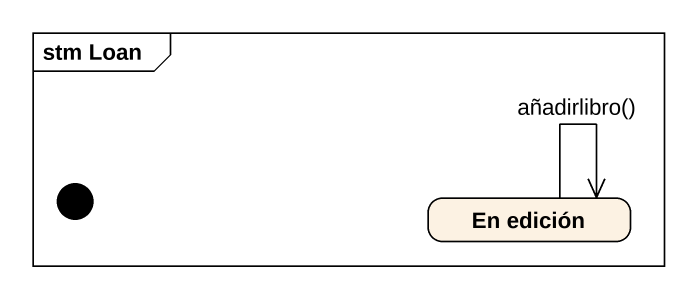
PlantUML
@startuml
mainframe stm Loan
hide empty description
state initial1 <<start>>
state "En edición" as En_edición
En_edición --> En_edición : añadirlibro()
@enduml
